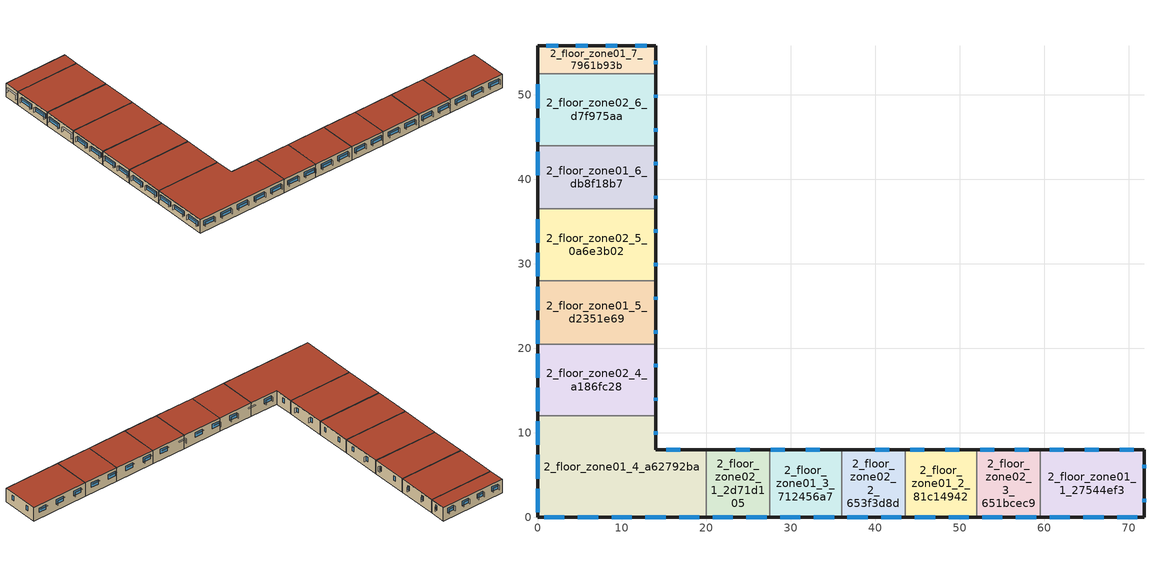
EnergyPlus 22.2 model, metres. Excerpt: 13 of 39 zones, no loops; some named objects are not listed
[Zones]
2_floor_zone01_1_27544ef3
 floor to 1_floor_zone01_1_27544ef3 (Generic Interior Floor): 71.79,8 71.79,0 59.5,0 59.5,8 z6
 wall outside (Ext_Wall): 59.5,0 71.79,0 71.79,8 59.5,8 z6:9
 wall to 2_floor_zone02_3_651bcec9 (Generic Interior Wall): 59.5,8 59.5,0 z6:9
 window (Windows): 68.6,0 70.99,0 / 64.61,0 67,0 / 60.62,0 63.01,0 / 71.79,5.8 71.79,6.2 / 71.79,1.8 71.79,2.2 / 62.29,8 60.64,8 / 66.42,8 64.77,8 / 70.55,8 68.9,8 z7.4:8.4
 roof outside (Roof): 59.5,8 59.5,0 71.79,0 71.79,8 z9
2_floor_zone01_2_81c14942
 floor to 1_floor_zone01_2_81c14942 (Generic Interior Floor): 52,8 52,0 43.5,0 43.5,8 z6
 wall outside (Ext_Wall): 52,8 43.5,8 / 43.5,0 52,0 z6:9
 wall to 2_floor_zone02_3_651bcec9 (Generic Interior Wall): 52,0 52,8 z6:9
 wall to 2_floor_zone02_2_653f3d8d (Generic Interior Wall): 43.5,8 43.5,0 z6:9
 window (Windows): 45.78,8 44.13,8 / 49.91,8 48.26,8 / 48.66,0 51.05,0 / 44.67,0 47.06,0 z7.4:8.4
 roof outside (Roof): 43.5,8 43.5,0 52,0 52,8 z9
2_floor_zone01_3_712456a7
 floor to 1_floor_zone01_3_712456a7 (Generic Interior Floor): 36,8 36,0 27.5,0 27.5,8 z6
 wall outside (Ext_Wall): 36,8 27.5,8 / 27.5,0 36,0 z6:9
 wall to 2_floor_zone02_2_653f3d8d (Generic Interior Wall): 36,0 36,8 z6:9
 wall to 2_floor_zone02_1_2d71d105 (Generic Interior Wall): 27.5,8 27.5,0 z6:9
 window (Windows): 29.27,8 27.62,8 / 33.4,8 31.75,8 / 32.7,0 35.1,0 / 28.71,0 31.11,0 z7.4:8.4
 roof outside (Roof): 27.5,8 27.5,0 36,0 36,8 z9
2_floor_zone01_4_a62792ba
 floor to 1_floor_zone01_4_a62792ba (Generic Interior Floor): 20,8 20,0 0,0 0,12 14,12 14,8 z6
 wall outside (Ext_Wall): 20,8 14,8 14,12 / 0,12 0,0 20,0 z6:9
 wall to 2_floor_zone02_4_a186fc28 (Generic Interior Wall): 14,12 0,12 z6:9
 wall to 2_floor_zone02_1_2d71d105 (Generic Interior Wall): 20,0 20,8 z6:9
 window (Windows): 16.89,8 15.24,8 / 14,9.79 14,10.19 / 0,3.39 0,0.6 / 0,7.38 0,4.59 / 0,11.36 0,8.57 / 16.75,0 19.14,0 / 12.76,0 15.16,0 / 8.77,0 11.17,0 / 4.79,0 7.18,0 / 0.8,0 3.19,0 z7.4:8.4
 roof outside (Roof): 0,12 0,0 20,0 20,8 14,8 14,12 z9
2_floor_zone01_5_d2351e69
 floor to 1_floor_zone01_5_d2351e69 (Generic Interior Floor): 14,28 14,20.5 0,20.5 0,28 z6
 wall outside (Ext_Wall): 14,20.5 14,28 / 0,28 0,20.5 z6:9
 wall to 2_floor_zone02_5_0a6e3b02 (Generic Interior Wall): 14,28 0,28 z6:9
 wall to 2_floor_zone02_4_a186fc28 (Generic Interior Wall): 0,20.5 14,20.5 z6:9
 window (Windows): 14,25.73 14,26.13 / 14,21.75 14,22.15 / 0,23.33 0,20.54 / 0,27.31 0,24.52 z7.4:8.4
 roof outside (Roof): 0,28 0,20.5 14,20.5 14,28 z9
2_floor_zone01_6_db8f18b7
 floor to 1_floor_zone01_6_db8f18b7 (Generic Interior Floor): 14,44 14,36.5 0,36.5 0,44 z6
 wall outside (Ext_Wall): 14,36.5 14,44 / 0,44 0,36.5 z6:9
 wall to 2_floor_zone02_6_d7f975aa (Generic Interior Wall): 14,44 0,44 z6:9
 wall to 2_floor_zone02_5_0a6e3b02 (Generic Interior Wall): 0,36.5 14,36.5 z6:9
 window (Windows): 14,41.68 14,42.07 / 14,37.69 14,38.09 / 0,43.26 0,40.47 z7.4:8.4
 roof outside (Roof): 0,44 0,36.5 14,36.5 14,44 z9
2_floor_zone01_7_7961b93b
 floor to 1_floor_zone01_7_7961b93b (Generic Interior Floor): 14,55.82 14,52.5 0,52.5 0,55.82 z6
 wall outside (Ext_Wall): 14,52.5 14,55.82 0,55.82 0,52.5 z6:9
 wall to 2_floor_zone02_6_d7f975aa (Generic Interior Wall): 0,52.5 14,52.5 z6:9
 window (Windows): 14,53.63 14,54.03 / 2.45,55.82 1.05,55.82 / 5.95,55.82 4.55,55.82 / 9.45,55.82 8.05,55.82 / 12.95,55.82 11.55,55.82 z7.4:8.4
 roof outside (Roof): 0,55.82 0,52.5 14,52.5 14,55.82 z9
2_floor_zone02_1_2d71d105
 floor to 1_floor_zone02_1_2d71d105 (Generic Interior Floor): 27.5,8 27.5,0 20,0 20,8 z6
 wall outside (Ext_Wall): 27.5,8 20,8 / 20,0 27.5,0 z6:9
 window (Windows): 25.14,8 23.49,8 / 24.73,0 27.12,0 / 20.74,0 23.13,0 z7.4:8.4
 roof outside (Roof): 20,8 20,0 27.5,0 27.5,8 z9
2_floor_zone02_2_653f3d8d
 floor to 1_floor_zone02_2_653f3d8d (Generic Interior Floor): 43.5,8 43.5,0 36,0 36,8 z6
 wall outside (Ext_Wall): 43.5,8 36,8 / 36,0 43.5,0 z6:9
 window (Windows): 41.66,8 40,8 / 40.68,0 43.07,0 / 36.69,0 39.08,0 z7.4:8.4
 roof outside (Roof): 36,8 36,0 43.5,0 43.5,8 z9
2_floor_zone02_3_651bcec9
 floor to 1_floor_zone02_3_651bcec9 (Generic Interior Floor): 59.5,8 59.5,0 52,0 52,8 z6
 wall outside (Ext_Wall): 59.5,8 52,8 / 52,0 59.5,0 z6:9
 window (Windows): 54.04,8 52.39,8 / 58.17,8 56.51,8 / 56.63,0 59.02,0 / 52.64,0 55.04,0 z7.4:8.4
 roof outside (Roof): 52,8 52,0 59.5,0 59.5,8 z9
2_floor_zone02_4_a186fc28
 floor to 1_floor_zone02_4_a186fc28 (Generic Interior Floor): 14,20.5 14,12 0,12 0,20.5 z6
 wall outside (Ext_Wall): 0,20.5 0,12 / 14,12 14,20.5 z6:9
 window (Windows): 0,15.35 0,12.56 / 0,19.34 0,16.55 / 14,17.76 14,18.16 / 14,13.78 14,14.18 z7.4:8.4
 roof outside (Roof): 0,20.5 0,12 14,12 14,20.5 z9
2_floor_zone02_5_0a6e3b02
 floor to 1_floor_zone02_5_0a6e3b02 (Generic Interior Floor): 14,36.5 14,28 0,28 0,36.5 z6
 wall outside (Ext_Wall): 0,36.5 0,28 / 14,28 14,36.5 z6:9
 window (Windows): 0,31.3 0,28.51 / 0,35.29 0,32.5 / 14,33.71 14,34.1 / 14,29.72 14,30.12 z7.4:8.4
 roof outside (Roof): 0,36.5 0,28 14,28 14,36.5 z9
2_floor_zone02_6_d7f975aa
 floor to 1_floor_zone02_6_d7f975aa (Generic Interior Floor): 14,52.5 14,44 0,44 0,52.5 z6
 wall outside (Ext_Wall): 0,52.5 0,44 / 14,44 14,52.5 z6:9
 window (Windows): 0,47.25 0,44.46 / 0,51.24 0,48.45 / 14,49.65 14,50.05 / 14,45.66 14,46.06 z7.4:8.4
 roof outside (Roof): 0,52.5 0,44 14,44 14,52.5 z9
shading: 1.05,55.82 1.05,56.27 / 4.55,55.82 4.55,56.27 / 5.95,56.27 5.95,55.82 / 2.45,56.27 2.45,55.82 / 11.55,55.82 11.55,56.27 / 9.45,56.27 9.45,55.82 / 12.95,56.27 12.95,55.82 / 8.05,55.82 8.05,56.27 / 56.63,-0.45 56.63,0 / 35.1,0 35.1,-0.45 / 68.6,-0.45 68.6,0 / 24.73,-0.45 24.73,0 / 19.14,0 19.14,-0.45 / 27.12,0 27.12,-0.45 / 48.66,-0.45 48.66,0 / 11.17,0 11.17,-0.45 / 3.19,0 3.19,-0.45 / 60.62,-0.45 60.62,0 / 52.64,-0.45 52.64,0 / 8.77,-0.45 8.77,0 / 64.61,-0.45 64.61,0 / 51.05,0 51.05,-0.45 / 59.02,0 59.02,-0.45 / 47.06,0 47.06,-0.45 / 44.67,-0.45 44.67,0 / 4.79,-0.45 4.79,0 / 70.99,0 70.99,-0.45 / 23.13,0 23.13,-0.45 / 20.74,-0.45 20.74,0 / 36.69,-0.45 36.69,0 / 63.01,0 63.01,-0.45 / 16.75,-0.45 16.75,0 / 15.16,0 15.16,-0.45 / 39.08,0 39.08,-0.45 / 28.71,-0.45 28.71,0 / 55.04,0 55.04,-0.45 / 7.18,0 7.18,-0.45 / 31.11,0 31.11,-0.45 / 12.76,-0.45 12.76,0 / 32.7,-0.45 32.7,0 / 67,0 67,-0.45 / 40.68,-0.45 40.68,0 / 0.8,-0.45 0.8,0 / 43.07,0 43.07,-0.45 / 0,16.55 -0.45,16.55 / 0,20.54 -0.45,20.54 / 0,4.59 -0.45,4.59 / -0.45,7.38 0,7.38 / -0.45,15.35 0,15.35 / 0,24.52 -0.45,24.52 / -0.45,47.25 0,47.25 / 0,8.57 -0.45,8.57 / -0.45,55.23 0,55.23 / 0,48.45 -0.45,48.45 / 0,36.48 -0.45,36.48 / 0,0.6 -0.45,0.6 / -0.45,35.29 0,35.29 / -0.45,11.36 0,11.36 / -0.45,43.26 0,43.26 / -0.45,23.33 0,23.33 / 0,44.46 -0.45,44.46 / -0.45,51.24 0,51.24 / 0,52.43 -0.45,52.43 / 0,40.47 -0.45,40.47 / 0,12.56 -0.45,12.56 / -0.45,3.39 0,3.39 / -0.45,27.31 0,27.31 / -0.45,31.3 0,31.3 / 0,32.5 -0.45,32.5 / -0.45,19.34 0,19.34 / -0.45,39.28 0,39.28 / 0,28.51 -0.45,28.51 / 45.78,8.45 45.78,8 / 35.88,8 35.88,8.45 / 66.42,8.45 66.42,8 / 14,54.03 14.45,54.03 / 14.45,33.71 14,33.71 / 14,38.09 14.45,38.09 / 14,50.05 14.45,50.05 / 14.45,17.76 14,17.76 / 16.89,8.45 16.89,8 / 25.14,8.45 25.14,8 / 23.49,8 23.49,8.45 / 14,46.06 14.45,46.06 / 15.24,8 15.24,8.45 / 14.45,13.78 14,13.78 / 27.62,8 27.62,8.45 / 62.29,8.45 62.29,8 / 14.45,37.69 14,37.69 z7.4:8.4; 0,35.29 0,32.5 -0.45,32.5 -0.45,35.29 z8.4; 0,51.24 0,48.45 -0.45,48.45 -0.45,51.24 z8.4; 0,39.28 0,36.48 -0.45,36.48 -0.45,39.28 z8.4; 0,55.23 0,52.43 -0.45,52.43 -0.45,55.23 z8.4; 0,3.39 0,0.6 -0.45,0.6 -0.45,3.39 z8.4; 0,15.35 0,12.56 -0.45,12.56 -0.45,15.35 z8.4; 0,23.33 0,20.54 -0.45,20.54 -0.45,23.33 z8.4; 0,19.34 0,16.55 -0.45,16.55 -0.45,19.34 z8.4; 0,7.38 0,4.59 -0.45,4.59 -0.45,7.38 z8.4; 0,47.25 0,44.46 -0.45,44.46 -0.45,47.25 z8.4; 0,31.3 0,28.51 -0.45,28.51 -0.45,31.3 z8.4; 0,43.26 0,40.47 -0.45,40.47 -0.45,43.26 z8.4; 0,27.31 0,24.52 -0.45,24.52 -0.45,27.31 z8.4; 0,11.36 0,8.57 -0.45,8.57 -0.45,11.36 z8.4; 43.07,0 43.07,-0.45 40.68,-0.45 40.68,0 z8.4; 59.02,0 59.02,-0.45 56.63,-0.45 56.63,0 z8.4; 55.04,0 55.04,-0.45 52.64,-0.45 52.64,0 z8.4; 47.06,0 47.06,-0.45 44.67,-0.45 44.67,0 z8.4; 51.05,0 51.05,-0.45 48.66,-0.45 48.66,0 z8.4; 39.08,0 39.08,-0.45 36.69,-0.45 36.69,0 z8.4; 35.1,0 35.1,-0.45 32.7,-0.45 32.7,0 z8.4; 19.14,0 19.14,-0.45 16.75,-0.45 16.75,0 z8.4; 15.16,0 15.16,-0.45 12.76,-0.45 12.76,0 z8.4; 23.13,0 23.13,-0.45 20.74,-0.45 20.74,0 z8.4; 27.12,0 27.12,-0.45 24.73,-0.45 24.73,0 z8.4; 31.11,0 31.11,-0.45 28.71,-0.45 28.71,0 z8.4; 7.18,0 7.18,-0.45 4.79,-0.45 4.79,0 z8.4; 63.01,0 63.01,-0.45 60.62,-0.45 60.62,0 z8.4; 70.99,0 70.99,-0.45 68.6,-0.45 68.6,0 z8.4; 67,0 67,-0.45 64.61,-0.45 64.61,0 z8.4; 3.19,0 3.19,-0.45 0.8,-0.45 0.8,0 z8.4; 11.17,0 11.17,-0.45 8.77,-0.45 8.77,0 z8.4; 58.17,8.45 58.17,8 56.51,8 56.51,8.45 z8.4; 45.78,8.45 45.78,8 44.13,8 44.13,8.45 z8.4; 29.27,8.45 29.27,8 27.62,8 27.62,8.45 z8.4; 21.02,8.45 21.02,8 19.37,8 19.37,8.45 z8.4; 54.04,8.45 54.04,8 52.39,8 52.39,8.45 z8.4; 66.42,8.45 66.42,8 64.77,8 64.77,8.45 z8.4; 41.66,8.45 41.66,8 40,8 40,8.45 z8.4; 33.4,8.45 33.4,8 31.75,8 31.75,8.45 z8.4; 25.14,8.45 25.14,8 23.49,8 23.49,8.45 z8.4; 62.29,8.45 62.29,8 60.64,8 60.64,8.45 z8.4; 49.91,8.45 49.91,8 48.26,8 48.26,8.45 z8.4; 37.53,8.45 37.53,8 35.88,8 35.88,8.45 z8.4; 16.89,8.45 16.89,8 15.24,8 15.24,8.45 z8.4; 70.55,8.45 70.55,8 68.9,8 68.9,8.45 z8.4; 9.45,56.27 9.45,55.82 8.05,55.82 8.05,56.27 z8.4; 12.95,56.27 12.95,55.82 11.55,55.82 11.55,56.27 z8.4; 5.95,56.27 5.95,55.82 4.55,55.82 4.55,56.27 z8.4; 2.45,56.27 2.45,55.82 1.05,55.82 1.05,56.27 z8.4
[Building]
Parametric_sim: North Axis {deg}=0; Terrain=City; Solar Distribution=FullExteriorWithReflections
[Site:Location]
Site 1: Latitude {deg}=0; Longitude {deg}=0; Time Zone {hr}=0; Elevation {m}=0
[Site:WaterMainsTemperature]
Calculation Method=CorrelationFromWeatherFile
[SizingPeriod:DesignDay] Day of Month=21; Dry-Bulb Temperature Range Modifier Type=DefaultMultipliers; Humidity Condition Type=Wetbulb; Barometric Pressure {Pa}=99114; Rain Indicator=No; Snow Indicator=No; Daylight Saving Time Indicator=No; Solar Model Indicator=ASHRAEClearSky; Begin Environment Reset Mode=FullResetAtBeginEnvironment
Name | Month | Day Type | Maximum Dry-Bulb Temperature {C} | Daily Dry-Bulb Temperature Range {deltaC} | Wetbulb or DewPoint at Maximum Dry-Bulb {C} | Wind Speed {m/s} | Wind Direction {deg} | Sky Clearness
udevalla_ LANDVETTER Cooling Design Day 0.4% Condns DB=>MWB | 7 | SummerDesignDay | 23.2964 | 8.7 | 14.3 | 3.3 | 137 | 1
udevalla_ LANDVETTER Heating Design Day 99.6% Condns DB | 1 | WinterDesignDay | -8.8 | 0 | -8.8 | 1.7 | 23 | 0
[Material] Thermal Absorptance=0.9
Name | Roughness | Thickness {m} | Conductivity {W/m-K} | Density {kg/m3} | Specific Heat {J/kg-K} | Solar Absorptance | Visible Absorptance
Generic Acoustic Tile | MediumSmooth | 0.02 | 0.06 | 368 | 590 | 0.2 | 0.2
Generic Ceiling Air Gap | Smooth | 0.1 | 0.556 | 1.28 | 1000 | 0.7 | 0.7
Generic Gypsum Board | MediumSmooth | 0.0127 | 0.16 | 800 | 1090 | 0.5 | 0.5
Generic LW Concrete | MediumRough | 0.1 | 0.53 | 1280 | 840 | 0.8 | 0.8
Generic Wall Air Gap | Smooth | 0.1 | 0.667 | 1.28 | 1000 | 0.7 | 0.7
[Material:NoMass] Roughness=MediumRough; Thermal Absorptance=0.9; Solar Absorptance=0.7; Visible Absorptance=0.7
Name | Thermal Resistance {m2-K/W}
OpaqueNoMassMaterial_222a46f8 | 1.25
OpaqueNoMassMaterial_39e157af | 1.66667
[WindowMaterial:SimpleGlazingSystem]
window: U-Factor {W/m2-K}=0.7; Solar Heat Gain Coefficient=0.5; Visible Transmittance=0.6
[Construction]
Ext_Wall: OpaqueNoMassMaterial_222a46f8
Generic Interior Floor: Generic Acoustic Tile, Generic Ceiling Air Gap, Generic LW Concrete
Generic Interior Wall: Generic Gypsum Board, Generic Wall Air Gap, Generic Gypsum Board
Roof: OpaqueNoMassMaterial_39e157af
Windows: window
[Zone] Multiplier=1; Ceiling Height {m}=3; Part of Total Floor Area=Yes
Name | Volume {m3}
2_floor_zone01_1_27544ef3 | 294.888
2_floor_zone01_2_81c14942; 2_floor_zone01_3_712456a7 | 204
2_floor_zone01_4_a62792ba | 648
2_floor_zone01_5_d2351e69; 2_floor_zone01_6_db8f18b7 | 315
2_floor_zone01_7_7961b93b | 139.608
2_floor_zone02_1_2d71d105; 2_floor_zone02_2_653f3d8d; 2_floor_zone02_3_651bcec9 | 180
2_floor_zone02_4_a186fc28; 2_floor_zone02_5_0a6e3b02; 2_floor_zone02_6_d7f975aa | 357
[Space]
Name | Zone | Space Type
2_floor_zone01_1_27544ef3_Space | 2_floor_zone01_1_27544ef3 | zone 01 program
2_floor_zone01_2_81c14942_Space | 2_floor_zone01_2_81c14942 | zone 01 program
2_floor_zone01_3_712456a7_Space | 2_floor_zone01_3_712456a7 | zone 01 program
2_floor_zone01_4_a62792ba_Space | 2_floor_zone01_4_a62792ba | zone 01 program
2_floor_zone01_5_d2351e69_Space | 2_floor_zone01_5_d2351e69 | zone 01 program
2_floor_zone01_6_db8f18b7_Space | 2_floor_zone01_6_db8f18b7 | zone 01 program
2_floor_zone01_7_7961b93b_Space | 2_floor_zone01_7_7961b93b | zone 01 program
2_floor_zone02_1_2d71d105_Space | 2_floor_zone02_1_2d71d105 | zone 02 program
2_floor_zone02_2_653f3d8d_Space | 2_floor_zone02_2_653f3d8d | zone 02 program
2_floor_zone02_3_651bcec9_Space | 2_floor_zone02_3_651bcec9 | zone 02 program
2_floor_zone02_4_a186fc28_Space | 2_floor_zone02_4_a186fc28 | zone 02 program
2_floor_zone02_5_0a6e3b02_Space | 2_floor_zone02_5_0a6e3b02 | zone 02 program
2_floor_zone02_6_d7f975aa_Space | 2_floor_zone02_6_d7f975aa | zone 02 program
[SpaceList]
zone 01 program: 0_floor_zone01_1_27544ef3_Space, 2_floor_zone01_1_27544ef3_Space, 0_floor_zone01_2_81c14942_Space, 0_floor_zone01_3_712456a7_Space, 0_floor_zone01_4_a62792ba_Space, 1_floor_zone01_2_81c14942_Space, 0_floor_zone01_5_d2351e69_Space, 2_floor_zone01_3_712456a7_Space, 0_floor_zone01_6_db8f18b7_Space, 0_floor_zone01_7_7961b93b_Space, 1_floor_zone01_7_7961b93b_Space, 1_floor_zone01_1_27544ef3_Space, 1_floor_zone01_3_712456a7_Space, 1_floor_zone01_4_a62792ba_Space, 2_floor_zone01_2_81c14942_Space, 1_floor_zone01_5_d2351e69_Space, 1_floor_zone01_6_db8f18b7_Space, 2_floor_zone01_7_7961b93b_Space, 2_floor_zone01_6_db8f18b7_Space, 2_floor_zone01_4_a62792ba_Space, 2_floor_zone01_5_d2351e69_Space
zone 02 program: 0_floor_zone02_5_0a6e3b02_Space, 0_floor_zone02_4_a186fc28_Space, 0_floor_zone02_1_2d71d105_Space, 0_floor_zone02_2_653f3d8d_Space, 0_floor_zone02_3_651bcec9_Space, 2_floor_zone02_6_d7f975aa_Space, 0_floor_zone02_6_d7f975aa_Space, 1_floor_zone02_6_d7f975aa_Space, 1_floor_zone02_2_653f3d8d_Space, 1_floor_zone02_1_2d71d105_Space, 1_floor_zone02_3_651bcec9_Space, 1_floor_zone02_4_a186fc28_Space, 1_floor_zone02_5_0a6e3b02_Space, 2_floor_zone02_1_2d71d105_Space, 2_floor_zone02_4_a186fc28_Space, 2_floor_zone02_2_653f3d8d_Space, 2_floor_zone02_3_651bcec9_Space, 2_floor_zone02_5_0a6e3b02_Space
[Lights] Schedule=ApartmentMidRise LTG_APT_SCH; Design Level Calculation Method=Watts/Area; Watts per Zone Floor Area {W/m2}=11.5174; Return Air Fraction=0; Fraction Radiant=0.6; Fraction Visible=0.2; Fraction Replaceable=1
Name | Zone or ZoneList or Space or SpaceList
2013::MidriseApartment::Apartment_Lighting 2 | zone 01 program
2013::MidriseApartment::Apartment_Lighting | zone 02 program
[People] Number of People Schedule=ApartmentMidRise OCC_APT_SCH; Number of People Calculation Method=People/Area; People per Floor Area {person/m2}=0.0283091; Fraction Radiant=0.3; Activity Level Schedule=ApartmentMidRise Activity Schedule
Name | Zone or ZoneList or Space or SpaceList
2013::MidriseApartment::Apartment_People 2 | zone 01 program
2013::MidriseApartment::Apartment_People | zone 02 program
[ElectricEquipment] Schedule=ApartmentMidRise EQP_APT_SCH; Design Level Calculation Method=Watts/Area; Watts per Zone Floor Area {W/m2}=3.42407; Fraction Latent=0; Fraction Radiant=0.5; Fraction Lost=0
Name | Zone or ZoneList or Space or SpaceList
CustomEquipment 2 | zone 01 program
CustomEquipment | zone 02 program
[ZoneInfiltration:DesignFlowRate] Schedule=Always On; Design Flow Rate Calculation Method=Flow/ExteriorArea; Flow Rate per Exterior Surface Area {m3/s-m2}=0.00056; Constant Term Coefficient=1; Temperature Term Coefficient=0; Velocity Term Coefficient=0
Name | Zone or ZoneList or Space or SpaceList
infiltration_Current 1 | zone 01 program
infiltration_Current | zone 02 program
[ZoneControl:Thermostat] Temperature Difference Between Cutout And Setpoint {deltaC}=0
Name | Zone or ZoneList | Control Type Schedule | Control 1
2_floor_zone01_1_27544ef3 Thermostat | 2_floor_zone01_1_27544ef3 | 2_floor_zone01_1_27544ef3 Thermostat Schedule | zone01_1_27544ef3_Setpoint 2
2_floor_zone01_2_81c14942 Thermostat | 2_floor_zone01_2_81c14942 | 2_floor_zone01_2_81c14942 Thermostat Schedule | zone01_2_81c14942_Setpoint 2
2_floor_zone01_3_712456a7 Thermostat | 2_floor_zone01_3_712456a7 | 2_floor_zone01_3_712456a7 Thermostat Schedule | zone01_3_712456a7_Setpoint 2
2_floor_zone01_4_a62792ba Thermostat | 2_floor_zone01_4_a62792ba | 2_floor_zone01_4_a62792ba Thermostat Schedule | zone01_4_a62792ba_Setpoint 2
2_floor_zone01_5_d2351e69 Thermostat | 2_floor_zone01_5_d2351e69 | 2_floor_zone01_5_d2351e69 Thermostat Schedule | zone01_5_d2351e69_Setpoint 2
2_floor_zone01_6_db8f18b7 Thermostat | 2_floor_zone01_6_db8f18b7 | 2_floor_zone01_6_db8f18b7 Thermostat Schedule | zone01_6_db8f18b7_Setpoint 2
2_floor_zone01_7_7961b93b Thermostat | 2_floor_zone01_7_7961b93b | 2_floor_zone01_7_7961b93b Thermostat Schedule | zone01_7_7961b93b_Setpoint 2
2_floor_zone02_1_2d71d105 Thermostat | 2_floor_zone02_1_2d71d105 | 2_floor_zone02_1_2d71d105 Thermostat Schedule | zone02_1_2d71d105_Setpoint 2
2_floor_zone02_2_653f3d8d Thermostat | 2_floor_zone02_2_653f3d8d | 2_floor_zone02_2_653f3d8d Thermostat Schedule | zone02_2_653f3d8d_Setpoint 2
2_floor_zone02_3_651bcec9 Thermostat | 2_floor_zone02_3_651bcec9 | 2_floor_zone02_3_651bcec9 Thermostat Schedule | zone02_3_651bcec9_Setpoint 2
2_floor_zone02_4_a186fc28 Thermostat | 2_floor_zone02_4_a186fc28 | 2_floor_zone02_4_a186fc28 Thermostat Schedule | zone02_4_a186fc28_Setpoint 2
2_floor_zone02_5_0a6e3b02 Thermostat | 2_floor_zone02_5_0a6e3b02 | 2_floor_zone02_5_0a6e3b02 Thermostat Schedule | zone02_5_0a6e3b02_Setpoint 2
2_floor_zone02_6_d7f975aa Thermostat | 2_floor_zone02_6_d7f975aa | 2_floor_zone02_6_d7f975aa Thermostat Schedule | zone02_6_d7f975aa_Setpoint 2
[ThermostatSetpoint:DualSetpoint] Cooling Setpoint Temperature Schedule=ApartmentMidRise CLGSETP_APT_SCH
Name | Heating Setpoint Temperature Schedule
zone01_1_27544ef3_Setpoint 2 | zone01_1_27544ef3_Setpoint_HtgSetp
zone01_2_81c14942_Setpoint 2 | zone01_2_81c14942_Setpoint_HtgSetp
zone01_3_712456a7_Setpoint 2 | zone01_3_712456a7_Setpoint_HtgSetp
zone01_4_a62792ba_Setpoint 2 | zone01_4_a62792ba_Setpoint_HtgSetp
zone01_5_d2351e69_Setpoint 2 | zone01_5_d2351e69_Setpoint_HtgSetp
zone01_6_db8f18b7_Setpoint 2 | zone01_6_db8f18b7_Setpoint_HtgSetp
zone01_7_7961b93b_Setpoint 2 | zone01_7_7961b93b_Setpoint_HtgSetp
zone02_1_2d71d105_Setpoint 2 | zone02_1_2d71d105_Setpoint_HtgSetp
zone02_2_653f3d8d_Setpoint 2 | zone02_2_653f3d8d_Setpoint_HtgSetp
zone02_3_651bcec9_Setpoint 2 | zone02_3_651bcec9_Setpoint_HtgSetp
zone02_4_a186fc28_Setpoint 2 | zone02_4_a186fc28_Setpoint_HtgSetp
zone02_5_0a6e3b02_Setpoint 2 | zone02_5_0a6e3b02_Setpoint_HtgSetp
zone02_6_d7f975aa_Setpoint 2 | zone02_6_d7f975aa_Setpoint_HtgSetp
[ZoneHVAC:IdealLoadsAirSystem] Maximum Heating Supply Air Temperature {C}=50; Minimum Cooling Supply Air Temperature {C}=13; Heating Limit=LimitCapacity; Maximum Sensible Heating Capacity {W}=Autosize; Cooling Limit=LimitFlowRateAndCapacity; Maximum Cooling Air Flow Rate {m3/s}=Autosize; Maximum Total Cooling Capacity {W}=Autosize; Dehumidification Control Type=None; Demand Controlled Ventilation Type=None; Outdoor Air Economizer Type=DifferentialDryBulb; Sensible Heat Recovery Effectiveness=0; Latent Heat Recovery Effectiveness=0
Name | Design Specification Outdoor Air Object
0_floor_zone01_1_27544ef3 Ideal Loads Air System; 0_floor_zone01_2_81c14942 Ideal Loads Air System; 0_floor_zone01_3_712456a7 Ideal Loads Air System; 0_floor_zone01_4_a62792ba Ideal Loads Air System; 0_floor_zone01_5_d2351e69 Ideal Loads Air System; 0_floor_zone01_6_db8f18b7 Ideal Loads Air System; 0_floor_zone01_7_7961b93b Ideal Loads Air System; 1_floor_zone01_1_27544ef3 Ideal Loads Air System; 1_floor_zone01_2_81c14942 Ideal Loads Air System; 1_floor_zone01_3_712456a7 Ideal Loads Air System; 1_floor_zone01_4_a62792ba Ideal Loads Air System; 1_floor_zone01_5_d2351e69 Ideal Loads Air System; 1_floor_zone01_6_db8f18b7 Ideal Loads Air System; 1_floor_zone01_7_7961b93b Ideal Loads Air System; 2_floor_zone01_1_27544ef3 Ideal Loads Air System; 2_floor_zone01_2_81c14942 Ideal Loads Air System; 2_floor_zone01_3_712456a7 Ideal Loads Air System; 2_floor_zone01_4_a62792ba Ideal Loads Air System; 2_floor_zone01_5_d2351e69 Ideal Loads Air System; 2_floor_zone01_6_db8f18b7 Ideal Loads Air System; 2_floor_zone01_7_7961b93b Ideal Loads Air System | minimum ventilation 1
0_floor_zone02_1_2d71d105 Ideal Loads Air System; 0_floor_zone02_2_653f3d8d Ideal Loads Air System; 0_floor_zone02_3_651bcec9 Ideal Loads Air System; 0_floor_zone02_4_a186fc28 Ideal Loads Air System; 0_floor_zone02_5_0a6e3b02 Ideal Loads Air System; 0_floor_zone02_6_d7f975aa Ideal Loads Air System; 1_floor_zone02_1_2d71d105 Ideal Loads Air System; 1_floor_zone02_2_653f3d8d Ideal Loads Air System; 1_floor_zone02_3_651bcec9 Ideal Loads Air System; 1_floor_zone02_4_a186fc28 Ideal Loads Air System; 1_floor_zone02_5_0a6e3b02 Ideal Loads Air System; 1_floor_zone02_6_d7f975aa Ideal Loads Air System; 2_floor_zone02_1_2d71d105 Ideal Loads Air System; 2_floor_zone02_2_653f3d8d Ideal Loads Air System; 2_floor_zone02_3_651bcec9 Ideal Loads Air System; 2_floor_zone02_4_a186fc28 Ideal Loads Air System; 2_floor_zone02_5_0a6e3b02 Ideal Loads Air System; 2_floor_zone02_6_d7f975aa Ideal Loads Air System | minimum ventilation
[DesignSpecification:OutdoorAir] Outdoor Air Method=Sum; Outdoor Air Flow per Person {m3/s-person}=0; Outdoor Air Flow per Zone Floor Area {m3/s-m2}=0; Outdoor Air Flow per Zone {m3/s}=0; Outdoor Air Flow Air Changes per Hour {1/hr}=0.5
minimum ventilation 1; minimum ventilation
[Zone equipment]
2_floor_zone01_1_27544ef3: 2_floor_zone01_1_27544ef3 Ideal Loads Air System
2_floor_zone01_2_81c14942: 2_floor_zone01_2_81c14942 Ideal Loads Air System
2_floor_zone01_3_712456a7: 2_floor_zone01_3_712456a7 Ideal Loads Air System
2_floor_zone01_4_a62792ba: 2_floor_zone01_4_a62792ba Ideal Loads Air System
2_floor_zone01_5_d2351e69: 2_floor_zone01_5_d2351e69 Ideal Loads Air System
2_floor_zone01_6_db8f18b7: 2_floor_zone01_6_db8f18b7 Ideal Loads Air System
2_floor_zone01_7_7961b93b: 2_floor_zone01_7_7961b93b Ideal Loads Air System
2_floor_zone02_1_2d71d105: 2_floor_zone02_1_2d71d105 Ideal Loads Air System
2_floor_zone02_2_653f3d8d: 2_floor_zone02_2_653f3d8d Ideal Loads Air System
2_floor_zone02_3_651bcec9: 2_floor_zone02_3_651bcec9 Ideal Loads Air System
2_floor_zone02_4_a186fc28: 2_floor_zone02_4_a186fc28 Ideal Loads Air System
2_floor_zone02_5_0a6e3b02: 2_floor_zone02_5_0a6e3b02 Ideal Loads Air System
2_floor_zone02_6_d7f975aa: 2_floor_zone02_6_d7f975aa Ideal Loads Air System
[Sizing:Zone] Zone Cooling Design Supply Air Temperature Input Method=SupplyAirTemperature; Zone Cooling Design Supply Air Temperature {C}=14; Zone Cooling Design Supply Air Temperature Difference {deltaC}=11.11; Zone Heating Design Supply Air Temperature Input Method=SupplyAirTemperature; Zone Heating Design Supply Air Temperature {C}=40; Zone Heating Design Supply Air Temperature Difference {deltaC}=11.11; Zone Cooling Design Supply Air Humidity Ratio {kgWater/kgDryAir}=0.0085; Zone Heating Design Supply Air Humidity Ratio {kgWater/kgDryAir}=0.008; Cooling Design Air Flow Method=DesignDay; Cooling Design Air Flow Rate {m3/s}=0; Cooling Minimum Air Flow per Zone Floor Area {m3/s-m2}=0.000762; Cooling Minimum Air Flow {m3/s}=0; Cooling Minimum Air Flow Fraction=0; Heating Design Air Flow Method=DesignDay; Heating Design Air Flow Rate {m3/s}=0; Heating Maximum Air Flow per Zone Floor Area {m3/s-m2}=0.002032; Heating Maximum Air Flow {m3/s}=0.141576; Heating Maximum Air Flow Fraction=0.3; Account for Dedicated Outdoor Air System=No; Zone Load Sizing Method=Sensible Load Only No Latent Load; Zone Latent Cooling Design Supply Air Humidity Ratio Input Method=HumidityRatioDifference; Zone Cooling Design Supply Air Humidity Ratio Difference {kgWater/kgDryAir}=0.005; Zone Latent Heating Design Supply Air Humidity Ratio Input Method=HumidityRatioDifference; Zone Humidification Design Supply Air Humidity Ratio Difference {kgWater/kgDryAir}=0.005
Name | Design Specification Outdoor Air Object
2_floor_zone01_1_27544ef3 | 2_floor_zone01_1_27544ef3 DSOA Space List
2_floor_zone01_2_81c14942 | 2_floor_zone01_2_81c14942 DSOA Space List
2_floor_zone01_3_712456a7 | 2_floor_zone01_3_712456a7 DSOA Space List
2_floor_zone01_4_a62792ba | 2_floor_zone01_4_a62792ba DSOA Space List
2_floor_zone01_5_d2351e69 | 2_floor_zone01_5_d2351e69 DSOA Space List
2_floor_zone01_6_db8f18b7 | 2_floor_zone01_6_db8f18b7 DSOA Space List
2_floor_zone01_7_7961b93b | 2_floor_zone01_7_7961b93b DSOA Space List
2_floor_zone02_1_2d71d105 | 2_floor_zone02_1_2d71d105 DSOA Space List
2_floor_zone02_2_653f3d8d | 2_floor_zone02_2_653f3d8d DSOA Space List
2_floor_zone02_3_651bcec9 | 2_floor_zone02_3_651bcec9 DSOA Space List
2_floor_zone02_4_a186fc28 | 2_floor_zone02_4_a186fc28 DSOA Space List
2_floor_zone02_5_0a6e3b02 | 2_floor_zone02_5_0a6e3b02 DSOA Space List
2_floor_zone02_6_d7f975aa | 2_floor_zone02_6_d7f975aa DSOA Space List
[DesignSpecification:OutdoorAir:SpaceList]
Name | Space Name 1 | Space Design Specification Outdoor Air Object Name 1
2_floor_zone01_1_27544ef3 DSOA Space List | 2_floor_zone01_1_27544ef3_Space | minimum ventilation 1
2_floor_zone01_2_81c14942 DSOA Space List | 2_floor_zone01_2_81c14942_Space | minimum ventilation 1
2_floor_zone01_3_712456a7 DSOA Space List | 2_floor_zone01_3_712456a7_Space | minimum ventilation 1
2_floor_zone01_4_a62792ba DSOA Space List | 2_floor_zone01_4_a62792ba_Space | minimum ventilation 1
2_floor_zone01_5_d2351e69 DSOA Space List | 2_floor_zone01_5_d2351e69_Space | minimum ventilation 1
2_floor_zone01_6_db8f18b7 DSOA Space List | 2_floor_zone01_6_db8f18b7_Space | minimum ventilation 1
2_floor_zone01_7_7961b93b DSOA Space List | 2_floor_zone01_7_7961b93b_Space | minimum ventilation 1
2_floor_zone02_1_2d71d105 DSOA Space List | 2_floor_zone02_1_2d71d105_Space | minimum ventilation
2_floor_zone02_2_653f3d8d DSOA Space List | 2_floor_zone02_2_653f3d8d_Space | minimum ventilation
2_floor_zone02_3_651bcec9 DSOA Space List | 2_floor_zone02_3_651bcec9_Space | minimum ventilation
2_floor_zone02_4_a186fc28 DSOA Space List | 2_floor_zone02_4_a186fc28_Space | minimum ventilation
2_floor_zone02_5_0a6e3b02 DSOA Space List | 2_floor_zone02_5_0a6e3b02_Space | minimum ventilation
2_floor_zone02_6_d7f975aa DSOA Space List | 2_floor_zone02_6_d7f975aa_Space | minimum ventilation
[Schedule:Day:Interval]
ApartmentMidRise LTG_APT_SCH_Default; ApartmentMidRise LTG_APT_SCH_SmrDsn 1; ApartmentMidRise LTG_APT_SCH_WntrDsn 1: No, 04:00, 0.011316, 05:00, 0.0339481, 06:00, 0.0735542, 07:00, 0.0792122, 08:00, 0.0735542, 09:00, 0.0339481, 15:00, 0.0226321, 16:00, 0.0396061, 17:00, 0.0792122, 18:00, 0.11316, 19:00, 0.152766, 21:00, 0.181056, 22:00, 0.124476, 23:00, 0.0678962, 24:00, 0.0282901
ApartmentMidRise OCC_APT_SCH_Default; ApartmentMidRise OCC_APT_SCH_SmrDsn 1; ApartmentMidRise OCC_APT_SCH_WntrDsn 1: No, 07:00, 1, 08:00, 0.85, 09:00, 0.39, 16:00, 0.25, 17:00, 0.3, 18:00, 0.52, 21:00, 0.87, 24:00, 1
ApartmentMidRise Activity Schedule_Default; ApartmentMidRise Activity Schedule_SmrDsn 1; ApartmentMidRise Activity Schedule_WntrDsn 1: No, 24:00, 95
ApartmentMidRise EQP_APT_SCH_Default; ApartmentMidRise EQP_APT_SCH_SmrDsn 1; ApartmentMidRise EQP_APT_SCH_WntrDsn 1: No, 01:00, 0.45, 02:00, 0.41, 03:00, 0.39, 05:00, 0.38, 06:00, 0.43, 07:00, 0.54, 08:00, 0.65, 09:00, 0.66, 10:00, 0.67, 11:00, 0.69, 12:00, 0.7, 13:00, 0.69, 14:00, 0.66, 15:00, 0.65, 16:00, 0.68, 17:00, 0.8, 19:00, 1, 20:00, 0.93, 21:00, 0.89, 22:00, 0.85, 23:00, 0.71, 24:00, 0.58
zone01_1_27544ef3_Setpoint_HtgSetp_Day Schedule; zone01_2_81c14942_Setpoint_HtgSetp_Day Schedule; zone01_3_712456a7_Setpoint_HtgSetp_Day Schedule; zone01_4_a62792ba_Setpoint_HtgSetp_Day Schedule; zone01_5_d2351e69_Setpoint_HtgSetp_Day Schedule; zone01_6_db8f18b7_Setpoint_HtgSetp_Day Schedule; zone01_7_7961b93b_Setpoint_HtgSetp_Day Schedule: No, 24:00, 21
ApartmentMidRise CLGSETP_APT_SCH_Default; ApartmentMidRise CLGSETP_APT_SCH_SmrDsn 1; ApartmentMidRise CLGSETP_APT_SCH_WntrDsn 1: No, 24:00, 24.4
zone02_1_2d71d105_Setpoint_HtgSetp_Day Schedule; zone02_2_653f3d8d_Setpoint_HtgSetp_Day Schedule; zone02_3_651bcec9_Setpoint_HtgSetp_Day Schedule; zone02_4_a186fc28_Setpoint_HtgSetp_Day Schedule; zone02_5_0a6e3b02_Setpoint_HtgSetp_Day Schedule; zone02_6_d7f975aa_Setpoint_HtgSetp_Day Schedule: No, 24:00, 0
Always On_Day Schedule: No, 24:00, 1
[Schedule:Week:Daily]
ApartmentMidRise LTG_APT_SCH Week Rule - Jan1-Dec31: ApartmentMidRise LTG_APT_SCH_Default, ApartmentMidRise LTG_APT_SCH_Default, ApartmentMidRise LTG_APT_SCH_Default, ApartmentMidRise LTG_APT_SCH_Default, ApartmentMidRise LTG_APT_SCH_Default, ApartmentMidRise LTG_APT_SCH_Default, ApartmentMidRise LTG_APT_SCH_Default, ApartmentMidRise LTG_APT_SCH_Default, ApartmentMidRise LTG_APT_SCH_SmrDsn 1, ApartmentMidRise LTG_APT_SCH_WntrDsn 1, ApartmentMidRise LTG_APT_SCH_Default, ApartmentMidRise LTG_APT_SCH_Default
ApartmentMidRise OCC_APT_SCH Week Rule - Jan1-Dec31: ApartmentMidRise OCC_APT_SCH_Default, ApartmentMidRise OCC_APT_SCH_Default, ApartmentMidRise OCC_APT_SCH_Default, ApartmentMidRise OCC_APT_SCH_Default, ApartmentMidRise OCC_APT_SCH_Default, ApartmentMidRise OCC_APT_SCH_Default, ApartmentMidRise OCC_APT_SCH_Default, ApartmentMidRise OCC_APT_SCH_Default, ApartmentMidRise OCC_APT_SCH_SmrDsn 1, ApartmentMidRise OCC_APT_SCH_WntrDsn 1, ApartmentMidRise OCC_APT_SCH_Default, ApartmentMidRise OCC_APT_SCH_Default
ApartmentMidRise Activity Schedule Week Rule - Jan1-Dec31: ApartmentMidRise Activity Schedule_Default, ApartmentMidRise Activity Schedule_Default, ApartmentMidRise Activity Schedule_Default, ApartmentMidRise Activity Schedule_Default, ApartmentMidRise Activity Schedule_Default, ApartmentMidRise Activity Schedule_Default, ApartmentMidRise Activity Schedule_Default, ApartmentMidRise Activity Schedule_Default, ApartmentMidRise Activity Schedule_SmrDsn 1, ApartmentMidRise Activity Schedule_WntrDsn 1, ApartmentMidRise Activity Schedule_Default, ApartmentMidRise Activity Schedule_Default
ApartmentMidRise EQP_APT_SCH Week Rule - Jan1-Dec31: ApartmentMidRise EQP_APT_SCH_Default, ApartmentMidRise EQP_APT_SCH_Default, ApartmentMidRise EQP_APT_SCH_Default, ApartmentMidRise EQP_APT_SCH_Default, ApartmentMidRise EQP_APT_SCH_Default, ApartmentMidRise EQP_APT_SCH_Default, ApartmentMidRise EQP_APT_SCH_Default, ApartmentMidRise EQP_APT_SCH_Default, ApartmentMidRise EQP_APT_SCH_SmrDsn 1, ApartmentMidRise EQP_APT_SCH_WntrDsn 1, ApartmentMidRise EQP_APT_SCH_Default, ApartmentMidRise EQP_APT_SCH_Default
zone01_1_27544ef3_Setpoint_HtgSetp Week Rule - Jan1-Dec31: zone01_1_27544ef3_Setpoint_HtgSetp_Day Schedule, zone01_1_27544ef3_Setpoint_HtgSetp_Day Schedule, zone01_1_27544ef3_Setpoint_HtgSetp_Day Schedule, zone01_1_27544ef3_Setpoint_HtgSetp_Day Schedule, zone01_1_27544ef3_Setpoint_HtgSetp_Day Schedule, zone01_1_27544ef3_Setpoint_HtgSetp_Day Schedule, zone01_1_27544ef3_Setpoint_HtgSetp_Day Schedule, zone01_1_27544ef3_Setpoint_HtgSetp_Day Schedule, zone01_1_27544ef3_Setpoint_HtgSetp_Day Schedule, zone01_1_27544ef3_Setpoint_HtgSetp_Day Schedule, zone01_1_27544ef3_Setpoint_HtgSetp_Day Schedule, zone01_1_27544ef3_Setpoint_HtgSetp_Day Schedule
ApartmentMidRise CLGSETP_APT_SCH Week Rule - Jan1-Dec31: ApartmentMidRise CLGSETP_APT_SCH_Default, ApartmentMidRise CLGSETP_APT_SCH_Default, ApartmentMidRise CLGSETP_APT_SCH_Default, ApartmentMidRise CLGSETP_APT_SCH_Default, ApartmentMidRise CLGSETP_APT_SCH_Default, ApartmentMidRise CLGSETP_APT_SCH_Default, ApartmentMidRise CLGSETP_APT_SCH_Default, ApartmentMidRise CLGSETP_APT_SCH_Default, ApartmentMidRise CLGSETP_APT_SCH_SmrDsn 1, ApartmentMidRise CLGSETP_APT_SCH_WntrDsn 1, ApartmentMidRise CLGSETP_APT_SCH_Default, ApartmentMidRise CLGSETP_APT_SCH_Default
zone01_2_81c14942_Setpoint_HtgSetp Week Rule - Jan1-Dec31: zone01_2_81c14942_Setpoint_HtgSetp_Day Schedule, zone01_2_81c14942_Setpoint_HtgSetp_Day Schedule, zone01_2_81c14942_Setpoint_HtgSetp_Day Schedule, zone01_2_81c14942_Setpoint_HtgSetp_Day Schedule, zone01_2_81c14942_Setpoint_HtgSetp_Day Schedule, zone01_2_81c14942_Setpoint_HtgSetp_Day Schedule, zone01_2_81c14942_Setpoint_HtgSetp_Day Schedule, zone01_2_81c14942_Setpoint_HtgSetp_Day Schedule, zone01_2_81c14942_Setpoint_HtgSetp_Day Schedule, zone01_2_81c14942_Setpoint_HtgSetp_Day Schedule, zone01_2_81c14942_Setpoint_HtgSetp_Day Schedule, zone01_2_81c14942_Setpoint_HtgSetp_Day Schedule
zone01_3_712456a7_Setpoint_HtgSetp Week Rule - Jan1-Dec31: zone01_3_712456a7_Setpoint_HtgSetp_Day Schedule, zone01_3_712456a7_Setpoint_HtgSetp_Day Schedule, zone01_3_712456a7_Setpoint_HtgSetp_Day Schedule, zone01_3_712456a7_Setpoint_HtgSetp_Day Schedule, zone01_3_712456a7_Setpoint_HtgSetp_Day Schedule, zone01_3_712456a7_Setpoint_HtgSetp_Day Schedule, zone01_3_712456a7_Setpoint_HtgSetp_Day Schedule, zone01_3_712456a7_Setpoint_HtgSetp_Day Schedule, zone01_3_712456a7_Setpoint_HtgSetp_Day Schedule, zone01_3_712456a7_Setpoint_HtgSetp_Day Schedule, zone01_3_712456a7_Setpoint_HtgSetp_Day Schedule, zone01_3_712456a7_Setpoint_HtgSetp_Day Schedule
zone01_4_a62792ba_Setpoint_HtgSetp Week Rule - Jan1-Dec31: zone01_4_a62792ba_Setpoint_HtgSetp_Day Schedule, zone01_4_a62792ba_Setpoint_HtgSetp_Day Schedule, zone01_4_a62792ba_Setpoint_HtgSetp_Day Schedule, zone01_4_a62792ba_Setpoint_HtgSetp_Day Schedule, zone01_4_a62792ba_Setpoint_HtgSetp_Day Schedule, zone01_4_a62792ba_Setpoint_HtgSetp_Day Schedule, zone01_4_a62792ba_Setpoint_HtgSetp_Day Schedule, zone01_4_a62792ba_Setpoint_HtgSetp_Day Schedule, zone01_4_a62792ba_Setpoint_HtgSetp_Day Schedule, zone01_4_a62792ba_Setpoint_HtgSetp_Day Schedule, zone01_4_a62792ba_Setpoint_HtgSetp_Day Schedule, zone01_4_a62792ba_Setpoint_HtgSetp_Day Schedule
zone01_5_d2351e69_Setpoint_HtgSetp Week Rule - Jan1-Dec31: zone01_5_d2351e69_Setpoint_HtgSetp_Day Schedule, zone01_5_d2351e69_Setpoint_HtgSetp_Day Schedule, zone01_5_d2351e69_Setpoint_HtgSetp_Day Schedule, zone01_5_d2351e69_Setpoint_HtgSetp_Day Schedule, zone01_5_d2351e69_Setpoint_HtgSetp_Day Schedule, zone01_5_d2351e69_Setpoint_HtgSetp_Day Schedule, zone01_5_d2351e69_Setpoint_HtgSetp_Day Schedule, zone01_5_d2351e69_Setpoint_HtgSetp_Day Schedule, zone01_5_d2351e69_Setpoint_HtgSetp_Day Schedule, zone01_5_d2351e69_Setpoint_HtgSetp_Day Schedule, zone01_5_d2351e69_Setpoint_HtgSetp_Day Schedule, zone01_5_d2351e69_Setpoint_HtgSetp_Day Schedule
zone01_6_db8f18b7_Setpoint_HtgSetp Week Rule - Jan1-Dec31: zone01_6_db8f18b7_Setpoint_HtgSetp_Day Schedule, zone01_6_db8f18b7_Setpoint_HtgSetp_Day Schedule, zone01_6_db8f18b7_Setpoint_HtgSetp_Day Schedule, zone01_6_db8f18b7_Setpoint_HtgSetp_Day Schedule, zone01_6_db8f18b7_Setpoint_HtgSetp_Day Schedule, zone01_6_db8f18b7_Setpoint_HtgSetp_Day Schedule, zone01_6_db8f18b7_Setpoint_HtgSetp_Day Schedule, zone01_6_db8f18b7_Setpoint_HtgSetp_Day Schedule, zone01_6_db8f18b7_Setpoint_HtgSetp_Day Schedule, zone01_6_db8f18b7_Setpoint_HtgSetp_Day Schedule, zone01_6_db8f18b7_Setpoint_HtgSetp_Day Schedule, zone01_6_db8f18b7_Setpoint_HtgSetp_Day Schedule
zone01_7_7961b93b_Setpoint_HtgSetp Week Rule - Jan1-Dec31: zone01_7_7961b93b_Setpoint_HtgSetp_Day Schedule, zone01_7_7961b93b_Setpoint_HtgSetp_Day Schedule, zone01_7_7961b93b_Setpoint_HtgSetp_Day Schedule, zone01_7_7961b93b_Setpoint_HtgSetp_Day Schedule, zone01_7_7961b93b_Setpoint_HtgSetp_Day Schedule, zone01_7_7961b93b_Setpoint_HtgSetp_Day Schedule, zone01_7_7961b93b_Setpoint_HtgSetp_Day Schedule, zone01_7_7961b93b_Setpoint_HtgSetp_Day Schedule, zone01_7_7961b93b_Setpoint_HtgSetp_Day Schedule, zone01_7_7961b93b_Setpoint_HtgSetp_Day Schedule, zone01_7_7961b93b_Setpoint_HtgSetp_Day Schedule, zone01_7_7961b93b_Setpoint_HtgSetp_Day Schedule
zone02_1_2d71d105_Setpoint_HtgSetp Week Rule - Jan1-Dec31: zone02_1_2d71d105_Setpoint_HtgSetp_Day Schedule, zone02_1_2d71d105_Setpoint_HtgSetp_Day Schedule, zone02_1_2d71d105_Setpoint_HtgSetp_Day Schedule, zone02_1_2d71d105_Setpoint_HtgSetp_Day Schedule, zone02_1_2d71d105_Setpoint_HtgSetp_Day Schedule, zone02_1_2d71d105_Setpoint_HtgSetp_Day Schedule, zone02_1_2d71d105_Setpoint_HtgSetp_Day Schedule, zone02_1_2d71d105_Setpoint_HtgSetp_Day Schedule, zone02_1_2d71d105_Setpoint_HtgSetp_Day Schedule, zone02_1_2d71d105_Setpoint_HtgSetp_Day Schedule, zone02_1_2d71d105_Setpoint_HtgSetp_Day Schedule, zone02_1_2d71d105_Setpoint_HtgSetp_Day Schedule
zone02_2_653f3d8d_Setpoint_HtgSetp Week Rule - Jan1-Dec31: zone02_2_653f3d8d_Setpoint_HtgSetp_Day Schedule, zone02_2_653f3d8d_Setpoint_HtgSetp_Day Schedule, zone02_2_653f3d8d_Setpoint_HtgSetp_Day Schedule, zone02_2_653f3d8d_Setpoint_HtgSetp_Day Schedule, zone02_2_653f3d8d_Setpoint_HtgSetp_Day Schedule, zone02_2_653f3d8d_Setpoint_HtgSetp_Day Schedule, zone02_2_653f3d8d_Setpoint_HtgSetp_Day Schedule, zone02_2_653f3d8d_Setpoint_HtgSetp_Day Schedule, zone02_2_653f3d8d_Setpoint_HtgSetp_Day Schedule, zone02_2_653f3d8d_Setpoint_HtgSetp_Day Schedule, zone02_2_653f3d8d_Setpoint_HtgSetp_Day Schedule, zone02_2_653f3d8d_Setpoint_HtgSetp_Day Schedule
zone02_3_651bcec9_Setpoint_HtgSetp Week Rule - Jan1-Dec31: zone02_3_651bcec9_Setpoint_HtgSetp_Day Schedule, zone02_3_651bcec9_Setpoint_HtgSetp_Day Schedule, zone02_3_651bcec9_Setpoint_HtgSetp_Day Schedule, zone02_3_651bcec9_Setpoint_HtgSetp_Day Schedule, zone02_3_651bcec9_Setpoint_HtgSetp_Day Schedule, zone02_3_651bcec9_Setpoint_HtgSetp_Day Schedule, zone02_3_651bcec9_Setpoint_HtgSetp_Day Schedule, zone02_3_651bcec9_Setpoint_HtgSetp_Day Schedule, zone02_3_651bcec9_Setpoint_HtgSetp_Day Schedule, zone02_3_651bcec9_Setpoint_HtgSetp_Day Schedule, zone02_3_651bcec9_Setpoint_HtgSetp_Day Schedule, zone02_3_651bcec9_Setpoint_HtgSetp_Day Schedule
zone02_4_a186fc28_Setpoint_HtgSetp Week Rule - Jan1-Dec31: zone02_4_a186fc28_Setpoint_HtgSetp_Day Schedule, zone02_4_a186fc28_Setpoint_HtgSetp_Day Schedule, zone02_4_a186fc28_Setpoint_HtgSetp_Day Schedule, zone02_4_a186fc28_Setpoint_HtgSetp_Day Schedule, zone02_4_a186fc28_Setpoint_HtgSetp_Day Schedule, zone02_4_a186fc28_Setpoint_HtgSetp_Day Schedule, zone02_4_a186fc28_Setpoint_HtgSetp_Day Schedule, zone02_4_a186fc28_Setpoint_HtgSetp_Day Schedule, zone02_4_a186fc28_Setpoint_HtgSetp_Day Schedule, zone02_4_a186fc28_Setpoint_HtgSetp_Day Schedule, zone02_4_a186fc28_Setpoint_HtgSetp_Day Schedule, zone02_4_a186fc28_Setpoint_HtgSetp_Day Schedule
zone02_5_0a6e3b02_Setpoint_HtgSetp Week Rule - Jan1-Dec31: zone02_5_0a6e3b02_Setpoint_HtgSetp_Day Schedule, zone02_5_0a6e3b02_Setpoint_HtgSetp_Day Schedule, zone02_5_0a6e3b02_Setpoint_HtgSetp_Day Schedule, zone02_5_0a6e3b02_Setpoint_HtgSetp_Day Schedule, zone02_5_0a6e3b02_Setpoint_HtgSetp_Day Schedule, zone02_5_0a6e3b02_Setpoint_HtgSetp_Day Schedule, zone02_5_0a6e3b02_Setpoint_HtgSetp_Day Schedule, zone02_5_0a6e3b02_Setpoint_HtgSetp_Day Schedule, zone02_5_0a6e3b02_Setpoint_HtgSetp_Day Schedule, zone02_5_0a6e3b02_Setpoint_HtgSetp_Day Schedule, zone02_5_0a6e3b02_Setpoint_HtgSetp_Day Schedule, zone02_5_0a6e3b02_Setpoint_HtgSetp_Day Schedule
zone02_6_d7f975aa_Setpoint_HtgSetp Week Rule - Jan1-Dec31: zone02_6_d7f975aa_Setpoint_HtgSetp_Day Schedule, zone02_6_d7f975aa_Setpoint_HtgSetp_Day Schedule, zone02_6_d7f975aa_Setpoint_HtgSetp_Day Schedule, zone02_6_d7f975aa_Setpoint_HtgSetp_Day Schedule, zone02_6_d7f975aa_Setpoint_HtgSetp_Day Schedule, zone02_6_d7f975aa_Setpoint_HtgSetp_Day Schedule, zone02_6_d7f975aa_Setpoint_HtgSetp_Day Schedule, zone02_6_d7f975aa_Setpoint_HtgSetp_Day Schedule, zone02_6_d7f975aa_Setpoint_HtgSetp_Day Schedule, zone02_6_d7f975aa_Setpoint_HtgSetp_Day Schedule, zone02_6_d7f975aa_Setpoint_HtgSetp_Day Schedule, zone02_6_d7f975aa_Setpoint_HtgSetp_Day Schedule
Always On Week Rule - Jan1-Dec31: Always On_Day Schedule, Always On_Day Schedule, Always On_Day Schedule, Always On_Day Schedule, Always On_Day Schedule, Always On_Day Schedule, Always On_Day Schedule, Always On_Day Schedule, Always On_Day Schedule, Always On_Day Schedule, Always On_Day Schedule, Always On_Day Schedule
[Schedule:Year]
ApartmentMidRise LTG_APT_SCH: ApartmentMidRise LTG_APT_SCH Week Rule - Jan1-Dec31, 1, 1, 12, 31
ApartmentMidRise OCC_APT_SCH: ApartmentMidRise OCC_APT_SCH Week Rule - Jan1-Dec31, 1, 1, 12, 31
ApartmentMidRise Activity Schedule: ApartmentMidRise Activity Schedule Week Rule - Jan1-Dec31, 1, 1, 12, 31
ApartmentMidRise EQP_APT_SCH: ApartmentMidRise EQP_APT_SCH Week Rule - Jan1-Dec31, 1, 1, 12, 31
zone01_1_27544ef3_Setpoint_HtgSetp: zone01_1_27544ef3_Setpoint_HtgSetp Week Rule - Jan1-Dec31, 1, 1, 12, 31
ApartmentMidRise CLGSETP_APT_SCH: ApartmentMidRise CLGSETP_APT_SCH Week Rule - Jan1-Dec31, 1, 1, 12, 31
zone01_2_81c14942_Setpoint_HtgSetp: zone01_2_81c14942_Setpoint_HtgSetp Week Rule - Jan1-Dec31, 1, 1, 12, 31
zone01_3_712456a7_Setpoint_HtgSetp: zone01_3_712456a7_Setpoint_HtgSetp Week Rule - Jan1-Dec31, 1, 1, 12, 31
zone01_4_a62792ba_Setpoint_HtgSetp: zone01_4_a62792ba_Setpoint_HtgSetp Week Rule - Jan1-Dec31, 1, 1, 12, 31
zone01_5_d2351e69_Setpoint_HtgSetp: zone01_5_d2351e69_Setpoint_HtgSetp Week Rule - Jan1-Dec31, 1, 1, 12, 31
zone01_6_db8f18b7_Setpoint_HtgSetp: zone01_6_db8f18b7_Setpoint_HtgSetp Week Rule - Jan1-Dec31, 1, 1, 12, 31
zone01_7_7961b93b_Setpoint_HtgSetp: zone01_7_7961b93b_Setpoint_HtgSetp Week Rule - Jan1-Dec31, 1, 1, 12, 31
zone02_1_2d71d105_Setpoint_HtgSetp: zone02_1_2d71d105_Setpoint_HtgSetp Week Rule - Jan1-Dec31, 1, 1, 12, 31
zone02_2_653f3d8d_Setpoint_HtgSetp: zone02_2_653f3d8d_Setpoint_HtgSetp Week Rule - Jan1-Dec31, 1, 1, 12, 31
zone02_3_651bcec9_Setpoint_HtgSetp: zone02_3_651bcec9_Setpoint_HtgSetp Week Rule - Jan1-Dec31, 1, 1, 12, 31
zone02_4_a186fc28_Setpoint_HtgSetp: zone02_4_a186fc28_Setpoint_HtgSetp Week Rule - Jan1-Dec31, 1, 1, 12, 31
zone02_5_0a6e3b02_Setpoint_HtgSetp: zone02_5_0a6e3b02_Setpoint_HtgSetp Week Rule - Jan1-Dec31, 1, 1, 12, 31
zone02_6_d7f975aa_Setpoint_HtgSetp: zone02_6_d7f975aa_Setpoint_HtgSetp Week Rule - Jan1-Dec31, 1, 1, 12, 31
Always On: Always On Week Rule - Jan1-Dec31, 1, 1, 12, 31
[Schedule:Compact]
2_floor_zone01_1_27544ef3 Thermostat Schedule; 2_floor_zone01_2_81c14942 Thermostat Schedule; 2_floor_zone01_3_712456a7 Thermostat Schedule; 2_floor_zone01_4_a62792ba Thermostat Schedule; 2_floor_zone01_5_d2351e69 Thermostat Schedule; 2_floor_zone01_6_db8f18b7 Thermostat Schedule; 2_floor_zone01_7_7961b93b Thermostat Schedule; 2_floor_zone02_1_2d71d105 Thermostat Schedule; 2_floor_zone02_2_653f3d8d Thermostat Schedule; 2_floor_zone02_3_651bcec9 Thermostat Schedule; 2_floor_zone02_4_a186fc28 Thermostat Schedule; 2_floor_zone02_5_0a6e3b02 Thermostat Schedule; 2_floor_zone02_6_d7f975aa Thermostat Schedule: Through: 12/31, For: AllDays, Until: 24:00, 4
